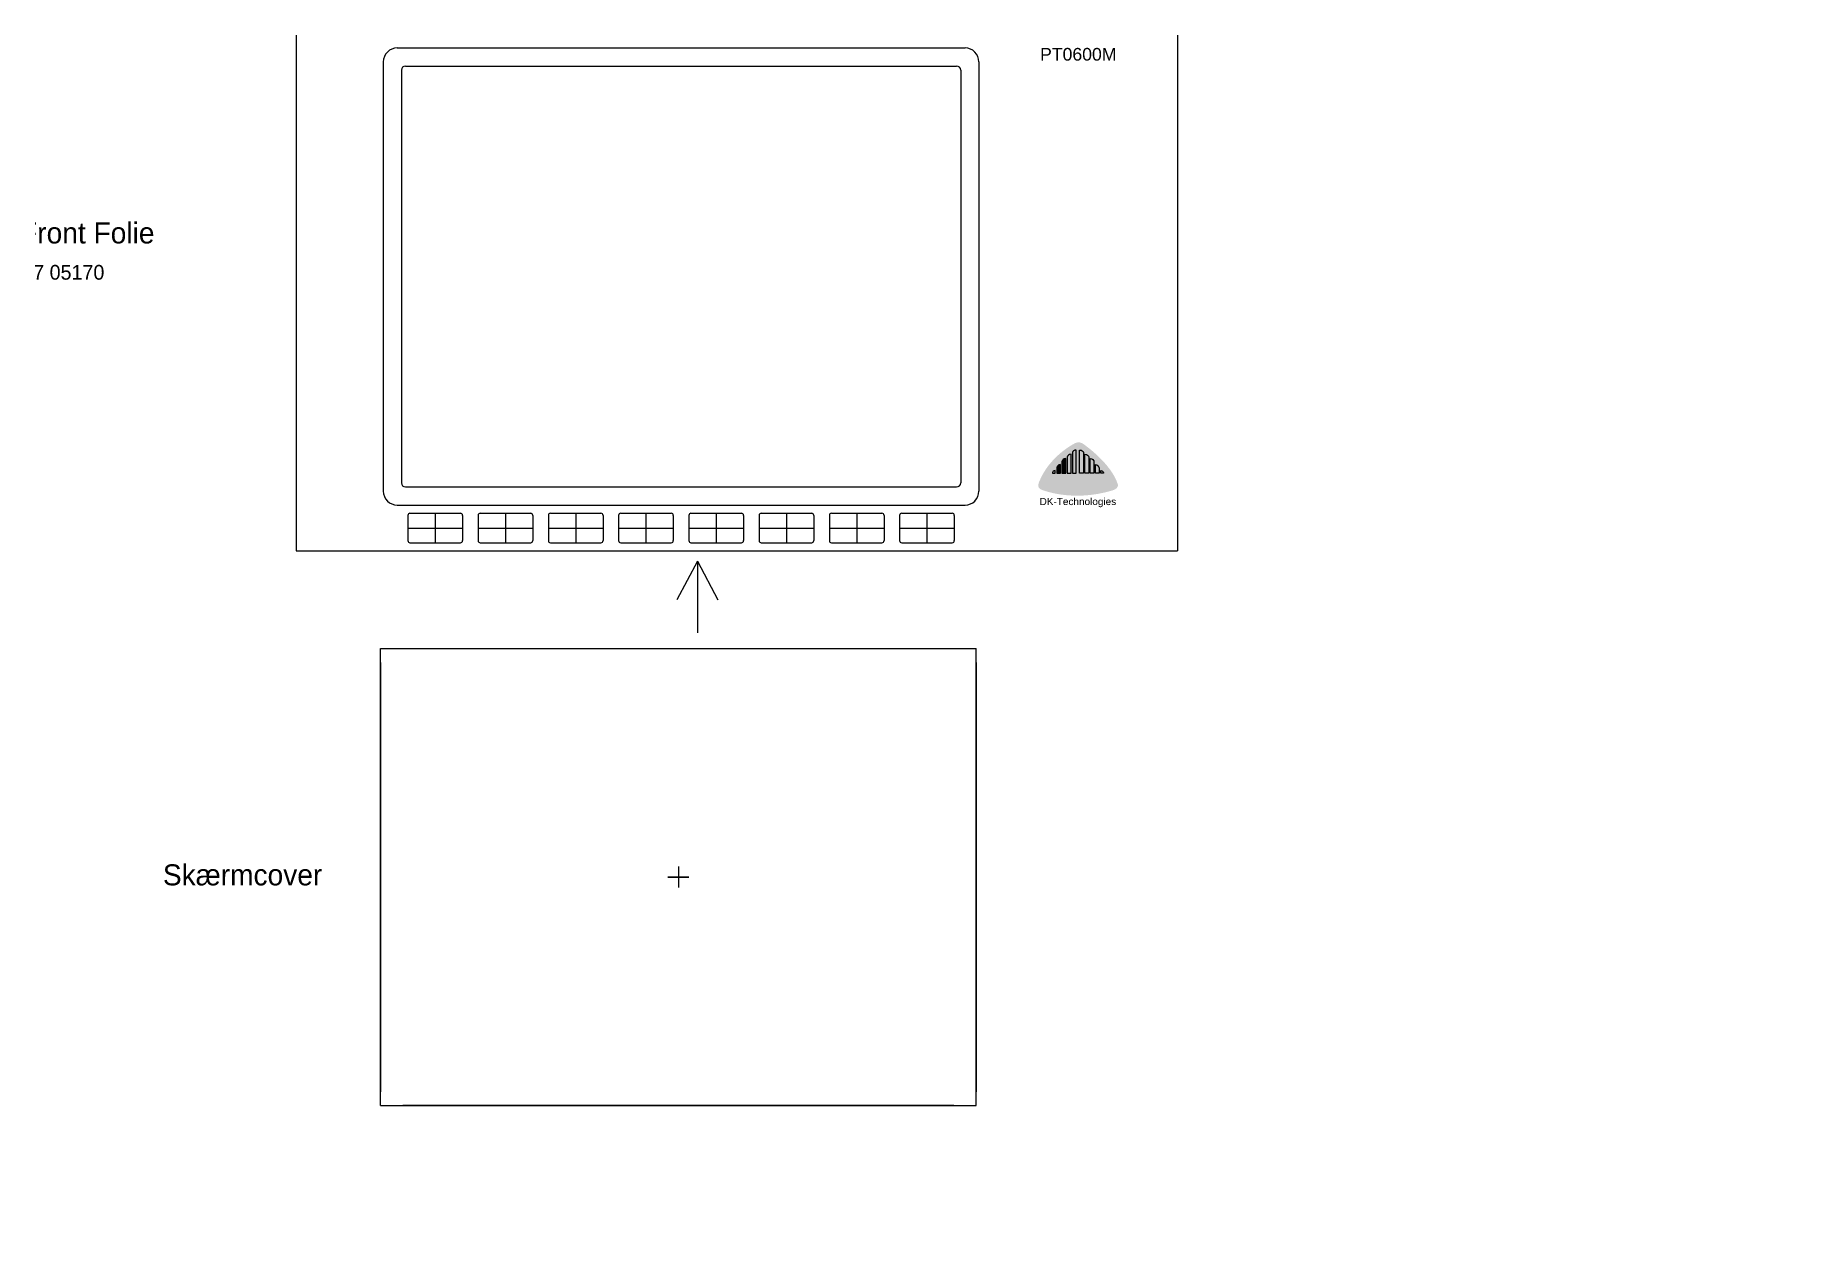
# Paper-space layout 'Layout1' of a CAD drawing. Header units: millimetres. Extents: x 28 to 255, y 20 to 176.
# The model-space entities are those that its viewports show. They can reach past a viewport. Long polylines and large blocks are cut down to what shows.
import ezdxf

# ---------------------------------------------------------------- set-up
doc = ezdxf.new("R2010")
doc.units = ezdxf.units.MM
doc.linetypes.add('ACAD_ISO03W100', pattern=[30, 12, -18])
for name, color, linetype in [('Cut_out', 131, 'Continuous'), ('display_hidden', 2, 'ACAD_ISO03W100'), ('foil_layer', 255, 'Continuous'), ('LOGO_LARGE_IMAGE', 1, 'Continuous'), ('ramme', 4, 'Continuous'), ('ramme_head', 2, 'Continuous')]:
    doc.layers.add(name, color=color, linetype=linetype)
doc.layers.get('display_hidden').off()
doc.styles.add('DK-Audio', font='ARIAL.TTF')

msp = doc.modelspace()

# ---------------------------------------------------------------- hatches: boundary and pattern name
at = {"linetype": 'Continuous', "lineweight": 0}
h = msp.add_hatch(color=0, dxfattribs=at)
edge = h.paths.add_edge_path()
edge.add_spline(control_points=[(243.94, 228.72), (243.94, 229.03), (244.35, 229.41), (244.84, 229.41), (244.84, 229.41), (244.84, 228.84), (244.84, 228.84), (244.84, 228.84), (244.84, 224.85), (244.84, 224.85), (244.84, 224.85), (243.94, 224.85), (243.94, 224.85), (243.94, 224.85), (243.94, 228.72), (243.94, 228.72)], knot_values=[0, 0, 0, 0, 1, 1, 1, 2, 2, 2, 3, 3, 3, 4, 4, 4, 5, 5, 5, 5], degree=3, periodic=0)
edge = h.paths.add_edge_path()
edge.add_spline(control_points=[(245.2, 229.83), (245.2, 230.13), (245.6, 230.37), (246.1, 230.37), (246.1, 230.37), (246.1, 229.83), (246.1, 229.83), (246.1, 229.83), (246.1, 224.85), (246.1, 224.85), (246.1, 224.85), (245.2, 224.85), (245.2, 224.85), (245.2, 224.85), (245.2, 229.83), (245.2, 229.83)], knot_values=[0, 0, 0, 0, 1, 1, 1, 2, 2, 2, 3, 3, 3, 4, 4, 4, 5, 5, 5, 5], degree=3, periodic=0)
edge = h.paths.add_edge_path()
edge.add_spline(control_points=[(247.79, 229.83), (247.79, 230.13), (247.38, 230.37), (246.89, 230.37), (246.89, 230.37), (246.89, 229.83), (246.89, 229.83), (246.89, 229.83), (246.89, 224.85), (246.89, 224.85), (246.89, 224.85), (247.79, 224.85), (247.79, 224.85), (247.79, 224.85), (247.79, 229.83), (247.79, 229.83)], knot_values=[0, 0, 0, 0, 1, 1, 1, 2, 2, 2, 3, 3, 3, 4, 4, 4, 5, 5, 5, 5], degree=3, periodic=0)
edge = h.paths.add_edge_path()
edge.add_spline(control_points=[(249.04, 228.72), (249.04, 229.03), (248.64, 229.41), (248.14, 229.41), (248.14, 229.41), (248.15, 228.84), (248.15, 228.84), (248.15, 228.84), (248.15, 224.85), (248.15, 224.85), (248.15, 224.85), (249.04, 224.85), (249.04, 224.85), (249.04, 224.85), (249.04, 228.72), (249.04, 228.72)], knot_values=[0, 0, 0, 0, 1, 1, 1, 2, 2, 2, 3, 3, 3, 4, 4, 4, 5, 5, 5, 5], degree=3, periodic=0)
edge = h.paths.add_edge_path()
edge.add_spline(control_points=[(250.3, 227.59), (250.3, 227.92), (249.9, 228.35), (249.4, 228.35), (249.4, 228.35), (249.41, 227.66), (249.41, 227.66), (249.41, 227.66), (249.41, 224.85), (249.41, 224.85), (249.41, 224.85), (250.3, 224.85), (250.3, 224.85), (250.3, 224.85), (250.3, 227.59), (250.3, 227.59)], knot_values=[0, 0, 0, 0, 1, 1, 1, 2, 2, 2, 3, 3, 3, 4, 4, 4, 5, 5, 5, 5], degree=3, periodic=0)
edge = h.paths.add_edge_path()
edge.add_spline(control_points=[(251.56, 226.07), (251.56, 226.36), (251.15, 226.94), (250.66, 226.94), (250.66, 226.94), (250.66, 226.12), (250.66, 226.12), (250.66, 226.12), (250.66, 224.85), (250.66, 224.85), (250.66, 224.85), (251.56, 224.85), (251.56, 224.85), (251.56, 224.85), (251.56, 226.07), (251.56, 226.07)], knot_values=[0, 0, 0, 0, 1, 1, 1, 2, 2, 2, 3, 3, 3, 4, 4, 4, 5, 5, 5, 5], degree=3, periodic=0)
edge = h.paths.add_edge_path()
edge.add_spline(control_points=[(252.54, 225.05), (252.54, 225.26), (252.25, 225.49), (251.91, 225.49), (251.91, 225.49), (251.91, 225.05), (251.91, 225.05), (251.91, 225.05), (251.91, 224.85), (251.91, 224.85), (251.91, 224.85), (252.54, 224.85), (252.54, 224.85), (252.54, 224.85), (252.54, 225.05), (252.54, 225.05)], knot_values=[0, 0, 0, 0, 1, 1, 1, 2, 2, 2, 3, 3, 3, 4, 4, 4, 5, 5, 5, 5], degree=3, periodic=0)
edge = h.paths.add_edge_path()
edge.add_spline(control_points=[(240.45, 225.05), (240.45, 225.26), (240.73, 225.49), (241.08, 225.49), (241.08, 225.49), (241.08, 225.05), (241.08, 225.05), (241.08, 225.05), (241.08, 224.85), (241.08, 224.85), (241.08, 224.85), (240.45, 224.85), (240.45, 224.85), (240.45, 224.85), (240.45, 225.05), (240.45, 225.05)], knot_values=[0, 0, 0, 0, 1, 1, 1, 2, 2, 2, 3, 3, 3, 4, 4, 4, 5, 5, 5, 5], degree=3, periodic=0)
h = msp.add_hatch(color=0, dxfattribs=at)
edge = h.paths.add_edge_path()
edge.add_spline(control_points=[(241.43, 226.07), (241.43, 226.36), (241.83, 226.94), (242.33, 226.94), (242.33, 226.94), (242.32, 226.12), (242.32, 226.12), (242.32, 226.12), (242.32, 224.85), (242.32, 224.85), (242.32, 224.85), (241.43, 224.85), (241.43, 224.85), (241.43, 224.85), (241.43, 226.07), (241.43, 226.07)], knot_values=[0, 0, 0, 0, 1, 1, 1, 2, 2, 2, 3, 3, 3, 4, 4, 4, 5, 5, 5, 5], degree=3, periodic=0)
h = msp.add_hatch(color=0, dxfattribs=at)
edge = h.paths.add_edge_path()
edge.add_spline(control_points=[(242.69, 227.59), (242.69, 227.92), (243.09, 228.35), (243.59, 228.35), (243.59, 228.35), (243.58, 227.66), (243.58, 227.66), (243.58, 227.66), (243.58, 224.85), (243.58, 224.85), (243.58, 224.85), (242.69, 224.85), (242.69, 224.85), (242.69, 224.85), (242.69, 227.59), (242.69, 227.59)], knot_values=[0, 0, 0, 0, 1, 1, 1, 2, 2, 2, 3, 3, 3, 4, 4, 4, 5, 5, 5, 5], degree=3, periodic=0)
at = {"layer": 'LOGO_LARGE_IMAGE', "lineweight": 0}
h = msp.add_hatch(color=1, dxfattribs=at)
h.dxf.hatch_style = 2
edge = h.paths.add_edge_path()
edge.add_spline(control_points=[(245.5, 231.83), (245.5, 231.83), (239.65, 228.89), (237.23, 222.75), (236.63, 221.24), (237.8, 220.97), (237.8, 220.97), (237.8, 220.97), (244.99, 217.87), (254.68, 220.77), (256.64, 221.37), (255.82, 222.59), (255.82, 222.59), (255.82, 222.59), (254.75, 226.73), (247.83, 231.78), (246.57, 232.7), (245.5, 231.83), (245.5, 231.83)], knot_values=[0, 0, 0, 0, 1, 1, 1, 2, 2, 2, 3, 3, 3, 4, 4, 4, 5, 5, 5, 6, 6, 6, 6], degree=3, periodic=0)
h = msp.add_hatch(color=0, dxfattribs=at)
h.dxf.hatch_style = 2
edge = h.paths.add_edge_path()
edge.add_spline(control_points=[(240.65, 223.17), (239.78, 223.17), (239.77, 224.06), (239.77, 224.06), (239.77, 224.06), (245.14, 224.06), (245.14, 224.06), (245.14, 224.06), (246.11, 224.03), (246.11, 222.95), (246.11, 221.98), (245.43, 221.74), (245.14, 221.74), (244.85, 221.74), (238.8, 221.74), (238.8, 221.74), (238.8, 221.74), (238.79, 222.61), (239.74, 222.61), (239.74, 222.61), (245.04, 222.61), (245.04, 222.61), (245.04, 222.61), (245.27, 222.64), (245.27, 222.95), (245.27, 223.16), (245.01, 223.19), (245.01, 223.19), (245.01, 223.19), (241.2, 223.17), (240.65, 223.17)], knot_values=[0, 0, 0, 0, 1, 1, 1, 2, 2, 2, 3, 3, 3, 4, 4, 4, 5, 5, 5, 6, 6, 6, 7, 7, 7, 8, 8, 8, 9, 9, 9, 10, 10, 10, 10], degree=3, periodic=0)
h = msp.add_hatch(color=0, dxfattribs=at)
h.dxf.hatch_style = 2
edge = h.paths.add_edge_path()
edge.add_spline(control_points=[(246.92, 224.07), (246.92, 224.07), (246.92, 221.75), (246.92, 221.75), (246.92, 221.75), (247.8, 221.75), (247.8, 221.75), (247.8, 221.75), (247.8, 221.93), (247.8, 221.93), (247.8, 221.93), (247.77, 222.07), (247.94, 222.14), (248.02, 222.17), (248.23, 222.15), (248.23, 222.15), (248.23, 222.15), (254.27, 221.75), (254.27, 221.75), (254.27, 221.75), (254.04, 222.4), (253.48, 222.55), (253.28, 222.6), (251.28, 222.67), (250.01, 222.78), (249.07, 222.86), (248.12, 222.86), (250.01, 223), (251.25, 223.09), (252.31, 223.17), (252.49, 223.19), (253.02, 223.26), (253.28, 224.08), (253.28, 224.08), (253.28, 224.08), (248.24, 223.66), (248.24, 223.66), (248.24, 223.66), (248.04, 223.63), (247.98, 223.65), (247.78, 223.72), (247.8, 223.9), (247.8, 223.9), (247.8, 223.9), (247.8, 224.07), (247.8, 224.07), (247.8, 224.07), (246.92, 224.07), (246.92, 224.07)], knot_values=[0, 0, 0, 0, 1, 1, 1, 2, 2, 2, 3, 3, 3, 4, 4, 4, 5, 5, 5, 6, 6, 6, 7, 7, 7, 8, 8, 8, 9, 9, 9, 10, 10, 10, 11, 11, 11, 12, 12, 12, 13, 13, 13, 14, 14, 14, 15, 15, 15, 16, 16, 16, 16], degree=3, periodic=0)

# ---------------------------------------------------------------- linework, layer by layer
at = {"ltscale": 0.1}
for p, q in [((60.64, 334.1), (60.64, 206.4)), ((270.14, 334.1), (270.14, 206.4)), ((84.64, 325.9), (219.64, 325.9)), ((81.34, 322.6), (81.34, 220.6)), ((86.64, 321.6), (217.64, 321.6)), ((222.94, 322.6), (222.94, 220.6)), ((85.64, 320.6), (85.64, 222.6)), ((218.64, 320.6), (218.64, 222.6)), ((86.64, 221.6), (217.64, 221.6)), ((84.64, 217.3), (219.64, 217.3)), ((87.19, 214.85), (87.19, 208.85)), ((87.69, 215.35), (99.69, 215.35)), ((100.19, 214.85), (100.19, 208.85)), ((103.89, 214.85), (103.89, 208.85)), ((104.39, 215.35), (116.39, 215.35)), ((116.89, 214.85), (116.89, 208.85)), ((120.59, 214.85), (120.59, 208.85)), ((121.09, 215.35), (133.09, 215.35)), ((133.59, 214.85), (133.59, 208.85)), ((137.29, 214.85), (137.29, 208.85)), ((137.79, 215.35), (149.79, 215.35)), ((150.29, 214.85), (150.29, 208.85)), ((153.99, 214.85), (153.99, 208.85)), ((154.49, 215.35), (166.49, 215.35)), ((166.99, 214.85), (166.99, 208.85)), ((170.69, 214.85), (170.69, 208.85)), ((171.19, 215.35), (183.19, 215.35)), ((183.69, 214.85), (183.69, 208.85)), ((187.39, 214.85), (187.39, 208.85)), ((187.89, 215.35), (199.89, 215.35)), ((200.39, 214.85), (200.39, 208.85)), ((204.09, 214.85), (204.09, 208.85)), ((204.59, 215.35), (216.59, 215.35)), ((217.09, 214.85), (217.09, 208.85)), ((60.64, 206.4), (270.14, 206.4)), ((87.69, 208.35), (99.69, 208.35)), ((104.39, 208.35), (116.39, 208.35)), ((121.09, 208.35), (133.09, 208.35)), ((137.79, 208.35), (149.79, 208.35)), ((154.49, 208.35), (166.49, 208.35)), ((171.19, 208.35), (183.19, 208.35)), ((187.89, 208.35), (199.89, 208.35)), ((204.59, 208.35), (216.59, 208.35))]:
    msp.add_line(p, q, dxfattribs=at)
for centre, radius, start, end in [((84.64, 322.6), 3.3, 90, 180), ((219.64, 322.6), 3.3, 0, 90), ((86.64, 320.6), 1, 90, 180), ((217.64, 320.6), 1, 0, 90), ((86.64, 222.6), 1, 180, 270), ((217.64, 222.6), 1, 270, 0), ((84.64, 220.6), 3.3, 180, 270), ((219.64, 220.6), 3.3, 270, 0), ((87.69, 214.85), 0.5, 90, 180), ((99.69, 214.85), 0.5, 0, 90), ((104.39, 214.85), 0.5, 90, 180), ((116.39, 214.85), 0.5, 0, 90), ((121.09, 214.85), 0.5, 90, 180), ((133.09, 214.85), 0.5, 0, 90), ((137.79, 214.85), 0.5, 90, 180), ((149.79, 214.85), 0.5, 0, 90), ((154.49, 214.85), 0.5, 90, 180), ((166.49, 214.85), 0.5, 0, 90), ((171.19, 214.85), 0.5, 90, 180), ((183.19, 214.85), 0.5, 0, 90), ((187.89, 214.85), 0.5, 90, 180), ((199.89, 214.85), 0.5, 0, 90), ((204.59, 214.85), 0.5, 90, 180), ((216.59, 214.85), 0.5, 0, 90), ((87.69, 208.85), 0.5, 180, 270), ((99.69, 208.85), 0.5, 270, 0), ((104.39, 208.85), 0.5, 180, 270), ((116.39, 208.85), 0.5, 270, 0), ((121.09, 208.85), 0.5, 180, 270), ((133.09, 208.85), 0.5, 270, 0), ((137.79, 208.85), 0.5, 180, 270), ((149.79, 208.85), 0.5, 270, 0), ((154.49, 208.85), 0.5, 180, 270), ((166.49, 208.85), 0.5, 270, 0), ((171.19, 208.85), 0.5, 180, 270), ((183.19, 208.85), 0.5, 270, 0), ((187.89, 208.85), 0.5, 180, 270), ((199.89, 208.85), 0.5, 270, 0), ((204.59, 208.85), 0.5, 180, 270), ((216.59, 208.85), 0.5, 270, 0)]:
    msp.add_arc(centre, radius, start, end, dxfattribs=at)
at = {"layer": 'Cut_out', "ltscale": 0.1}
for p, q in [((93.69, 215.35), (93.69, 208.35)), ((110.39, 215.35), (110.39, 208.35)), ((127.09, 215.35), (127.09, 208.35)), ((143.79, 215.35), (143.79, 208.35)), ((160.49, 215.35), (160.49, 208.35)), ((177.19, 215.35), (177.19, 208.35)), ((193.89, 215.35), (193.89, 208.35)), ((210.59, 215.35), (210.59, 208.35)), ((87.19, 211.85), (100.19, 211.85)), ((103.89, 211.85), (116.89, 211.85)), ((120.59, 211.85), (133.59, 211.85)), ((137.29, 211.85), (150.29, 211.85)), ((153.99, 211.85), (166.99, 211.85)), ((170.69, 211.85), (183.69, 211.85)), ((187.39, 211.85), (200.39, 211.85)), ((204.09, 211.85), (217.09, 211.85))]:
    msp.add_line(p, q, dxfattribs=at)
at = {"layer": 'LOGO_LARGE_IMAGE', "color": 0, "lineweight": 0}
for points in [[(245.2, 229.83), (245.2, 230.13), (245.6, 230.37), (246.1, 230.37), (246.1, 230.37), (246.1, 229.83), (246.1, 229.83), (246.1, 229.83), (246.1, 224.85), (246.1, 224.85), (246.1, 224.85), (245.2, 224.85), (245.2, 224.85), (245.2, 224.85), (245.2, 229.83), (245.2, 229.83)], [(247.79, 229.83), (247.79, 230.13), (247.38, 230.37), (246.89, 230.37), (246.89, 230.37), (246.89, 229.83), (246.89, 229.83), (246.89, 229.83), (246.89, 224.85), (246.89, 224.85), (246.89, 224.85), (247.79, 224.85), (247.79, 224.85), (247.79, 224.85), (247.79, 229.83), (247.79, 229.83)], [(240.45, 225.05), (240.45, 225.26), (240.73, 225.49), (241.08, 225.49), (241.08, 225.49), (241.08, 225.05), (241.08, 225.05), (241.08, 225.05), (241.08, 224.85), (241.08, 224.85), (241.08, 224.85), (240.45, 224.85), (240.45, 224.85), (240.45, 224.85), (240.45, 225.05), (240.45, 225.05)], [(241.43, 226.07), (241.43, 226.36), (241.83, 226.94), (242.33, 226.94), (242.33, 226.94), (242.32, 226.12), (242.32, 226.12), (242.32, 226.12), (242.32, 224.85), (242.32, 224.85), (242.32, 224.85), (241.43, 224.85), (241.43, 224.85), (241.43, 224.85), (241.43, 226.07), (241.43, 226.07)], [(242.69, 227.59), (242.69, 227.92), (243.09, 228.35), (243.59, 228.35), (243.59, 228.35), (243.58, 227.66), (243.58, 227.66), (243.58, 227.66), (243.58, 224.85), (243.58, 224.85), (243.58, 224.85), (242.69, 224.85), (242.69, 224.85), (242.69, 224.85), (242.69, 227.59), (242.69, 227.59)], [(243.94, 228.72), (243.94, 229.03), (244.35, 229.41), (244.84, 229.41), (244.84, 229.41), (244.84, 228.84), (244.84, 228.84), (244.84, 228.84), (244.84, 224.85), (244.84, 224.85), (244.84, 224.85), (243.94, 224.85), (243.94, 224.85), (243.94, 224.85), (243.94, 228.72), (243.94, 228.72)], [(249.04, 228.72), (249.04, 229.03), (248.64, 229.41), (248.14, 229.41), (248.14, 229.41), (248.15, 228.84), (248.15, 228.84), (248.15, 228.84), (248.15, 224.85), (248.15, 224.85), (248.15, 224.85), (249.04, 224.85), (249.04, 224.85), (249.04, 224.85), (249.04, 228.72), (249.04, 228.72)], [(250.3, 227.59), (250.3, 227.92), (249.9, 228.35), (249.4, 228.35), (249.4, 228.35), (249.41, 227.66), (249.41, 227.66), (249.41, 227.66), (249.41, 224.85), (249.41, 224.85), (249.41, 224.85), (250.3, 224.85), (250.3, 224.85), (250.3, 224.85), (250.3, 227.59), (250.3, 227.59)], [(251.56, 226.07), (251.56, 226.36), (251.15, 226.94), (250.66, 226.94), (250.66, 226.94), (250.66, 226.12), (250.66, 226.12), (250.66, 226.12), (250.66, 224.85), (250.66, 224.85), (250.66, 224.85), (251.56, 224.85), (251.56, 224.85), (251.56, 224.85), (251.56, 226.07), (251.56, 226.07)], [(252.54, 225.05), (252.54, 225.26), (252.25, 225.49), (251.91, 225.49), (251.91, 225.49), (251.91, 225.05), (251.91, 225.05), (251.91, 225.05), (251.91, 224.85), (251.91, 224.85), (251.91, 224.85), (252.54, 224.85), (252.54, 224.85), (252.54, 224.85), (252.54, 225.05), (252.54, 225.05)]]:
    msp.add_open_spline(points, degree=3, knots=[0, 0, 0, 0, 1, 1, 1, 2, 2, 2, 3, 3, 3, 4, 4, 4, 5, 5, 5, 5], dxfattribs=at)
at = {"layer": 'ramme', "color": 5, "ltscale": 0.1}
for q in [(151.1, 194.75), (156.01, 186.95), (160.85, 194.75)]:
    msp.add_line((156.01, 204), q, dxfattribs=at)
at = {"layer": 'ramme', "color": 0, "ltscale": 0.1}
for p, q in [((80.7, 183.24), (222.3, 183.24)), ((80.7, 74.64), (80.7, 183.24)), ((80.7, 179.94), (80.7, 77.94)), ((84, 183.24), (219, 183.24)), ((222.3, 74.64), (222.3, 183.24)), ((222.3, 179.94), (222.3, 77.94)), ((151.5, 131.44), (151.5, 126.44)), ((149, 128.94), (154, 128.94)), ((154, 128.94), (149, 128.94)), ((80.7, 74.64), (222.3, 74.64)), ((84, 74.64), (219, 74.64)), ((217, 74.64), (86, 74.64))]:
    msp.add_line(p, q, dxfattribs=at)

# ---------------------------------------------------------------- texts
at = {"style": 'DK-Audio'}
msp.add_text('PT0600M', height=3, dxfattribs=at).set_placement((237.48, 322.9))
at = {"layer": 'foil_layer', "color": 0, "style": 'DK-Audio'}
msp.add_text('DK-Technologies', height=1.7, dxfattribs=at).set_placement((237.37, 217.3))
at = {"layer": 'ramme_head', "color": 0}
for s, height, p in [('PT0600M Front Folie', 5, (-35.85, 279.45)), ('4008 127 05170', 3.5, (-18.8, 270.85)), ('Skærmcover', 5, (28.95, 126.95))]:
    msp.add_text(s, height=height, dxfattribs=at).set_placement(p)

psp = doc.layouts.get("Layout1")

# ---------------------------------------------------------------- viewports
at = {"layer": 'display_hidden', "ltscale": 0.1}
psp.add_viewport(center=(141.83, 97.55), size=(226.92, 156.0745), view_center_point=(207.16, 185.49), view_height=286.927, dxfattribs=at)

doc.saveas('drawing.dxf')
